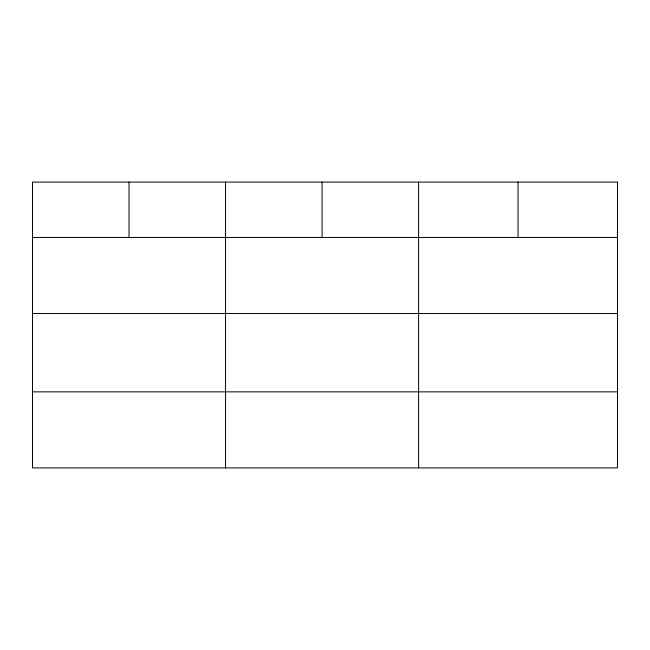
<?xml version="1.0" encoding="UTF-8"?>
<svg xmlns="http://www.w3.org/2000/svg" width="650" height="650" viewBox="0 0 650 650"><rect width="100%" height="100%" fill="white"/><g stroke="black" fill="none" stroke-linecap="round" stroke-linejoin="round"><path stroke-width="0.97" d="M32.5 237.453L617.5 237.453M32.5 313.503L617.5 313.503M32.5 391.861L617.5 391.861M518.05 182.081L518.05 237.453M418.6 182.081L418.6 467.919M322.075 182.081L322.075 237.453M225.55 182.081L225.55 467.919M129.025 182.081L129.025 237.453M617.5 182.081L32.5 182.081L32.5 467.919L617.5 467.919L617.5 182.081"/></g></svg>
